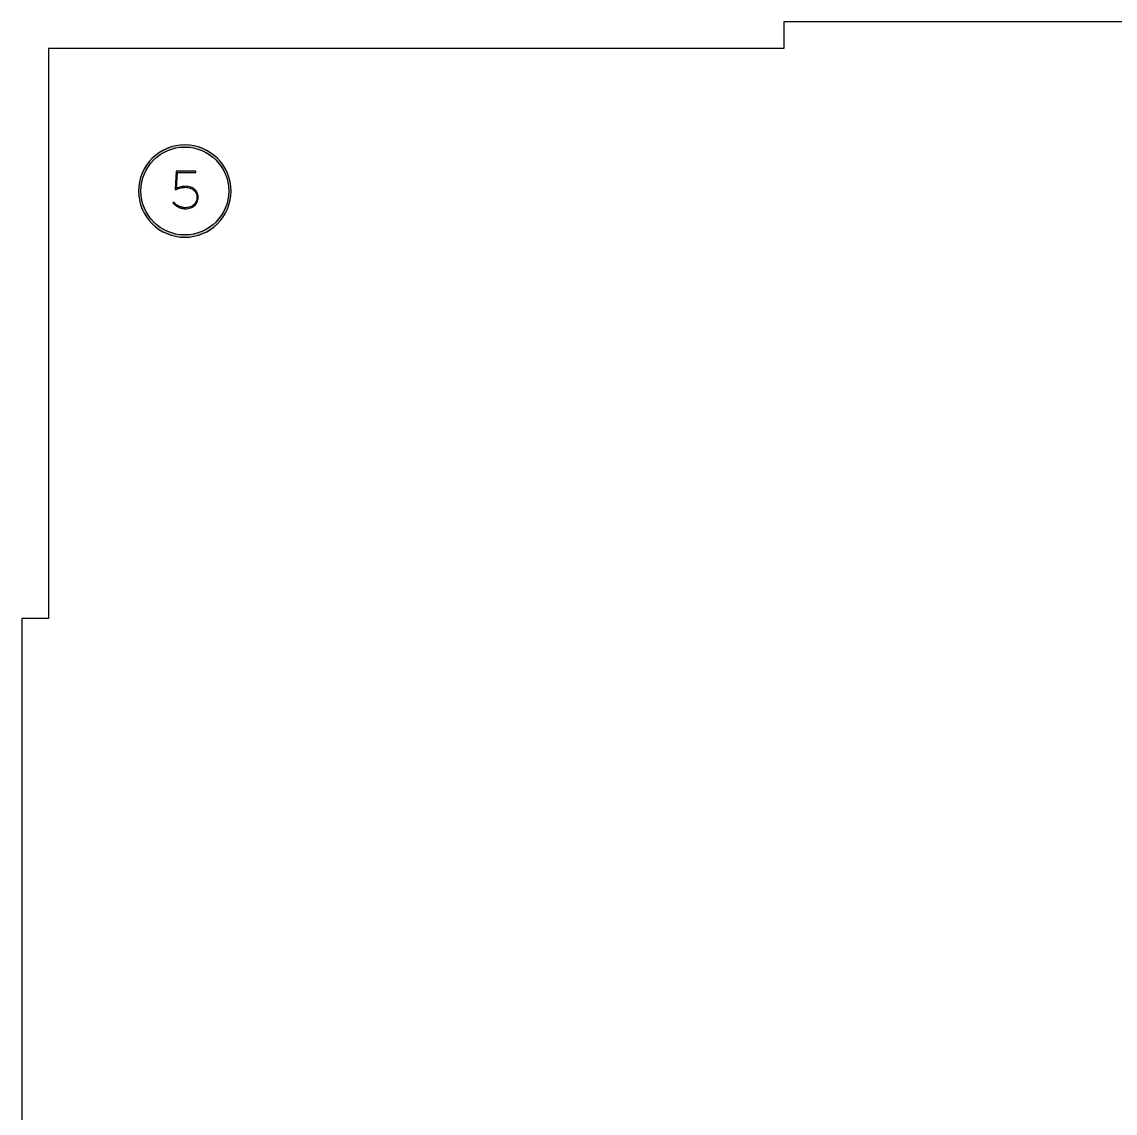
# Model space of a CAD drawing. Extents: x 23 to 691, y -846 to -23.
# Drawn here: x 361 to 526, y -527.3 to -362.5 of the extents above; entities that cross this region are included whole.
import ezdxf

# ---------------------------------------------------------------- set-up
doc = ezdxf.new("R2010")
doc.units = 0
doc.header["$MEASUREMENT"] = 0
doc.layers.add('CUT', color=7, linetype='CONTINUOUS')
doc.layers.add('PART_NUMBER', color=7, linetype='CONTINUOUS')

# ---------------------------------------------------------------- blocks, each defined once
blk = doc.blocks.new('BLOCK_138')
at = {"layer": 'PART_NUMBER'}
h = blk.add_hatch(color=7, dxfattribs=at)
h.dxf.hatch_style = 2
edge = h.paths.add_edge_path()
edge.add_spline(control_points=[(385.66, -390.74), (385.47, -390.74), (385.28, -390.71), (385.1, -390.66), (384.91, -390.62), (384.74, -390.55), (384.57, -390.47), (384.41, -390.39), (384.25, -390.3), (384.12, -390.19), (383.98, -390.08), (383.86, -389.97), (383.76, -389.85), (383.76, -389.85), (383.89, -389.73), (383.89, -389.73), (383.99, -389.84), (384.1, -389.95), (384.23, -390.06), (384.36, -390.16), (384.5, -390.25), (384.65, -390.33), (384.8, -390.4), (384.96, -390.46), (385.13, -390.51), (385.3, -390.55), (385.48, -390.58), (385.66, -390.58), (385.92, -390.58), (386.15, -390.54), (386.36, -390.46), (386.57, -390.38), (386.76, -390.28), (386.91, -390.14), (387.06, -390), (387.18, -389.83), (387.27, -389.64), (387.35, -389.45), (387.39, -389.24), (387.39, -389.01), (387.39, -389.01), (387.39, -388.99), (387.39, -388.99), (387.39, -388.77), (387.35, -388.56), (387.26, -388.38), (387.18, -388.2), (387.06, -388.04), (386.9, -387.91), (386.75, -387.78), (386.57, -387.68), (386.36, -387.61), (386.16, -387.54), (385.93, -387.5), (385.7, -387.5), (385.47, -387.5), (385.24, -387.53), (384.99, -387.58), (384.75, -387.64), (384.49, -387.73), (384.22, -387.88), (384.22, -387.88), (384.12, -387.82), (384.12, -387.82), (384.12, -387.82), (384.28, -385.08), (384.28, -385.08), (384.28, -385.08), (387.24, -385.08), (387.24, -385.08), (387.24, -385.08), (387.24, -385.24), (387.24, -385.24), (387.24, -385.24), (384.44, -385.24), (384.44, -385.24), (384.44, -385.24), (384.3, -387.66), (384.3, -387.66), (384.52, -387.55), (384.75, -387.47), (384.98, -387.42), (385.21, -387.37), (385.46, -387.35), (385.71, -387.35), (385.98, -387.35), (386.22, -387.39), (386.45, -387.47), (386.67, -387.54), (386.87, -387.66), (387.03, -387.8), (387.2, -387.94), (387.33, -388.11), (387.43, -388.31), (387.52, -388.52), (387.57, -388.74), (387.57, -388.98), (387.57, -388.98), (387.57, -389), (387.57, -389), (387.57, -389.25), (387.52, -389.48), (387.43, -389.7), (387.34, -389.91), (387.21, -390.09), (387.04, -390.25), (386.87, -390.4), (386.67, -390.52), (386.43, -390.61), (386.19, -390.69), (385.94, -390.74), (385.66, -390.74)], knot_values=[0, 0, 0, 0, 1, 1, 1, 2, 2, 2, 3, 3, 3, 4, 4, 4, 5, 5, 5, 6, 6, 6, 7, 7, 7, 8, 8, 8, 9, 9, 9, 10, 10, 10, 11, 11, 11, 12, 12, 12, 13, 13, 13, 14, 14, 14, 15, 15, 15, 16, 16, 16, 17, 17, 17, 18, 18, 18, 19, 19, 19, 20, 20, 20, 21, 21, 21, 22, 22, 22, 23, 23, 23, 24, 24, 24, 25, 25, 25, 26, 26, 26, 27, 27, 27, 28, 28, 28, 29, 29, 29, 30, 30, 30, 31, 31, 31, 32, 32, 32, 33, 33, 33, 34, 34, 34, 35, 35, 35, 36, 36, 36, 37, 37, 37, 37], degree=3, periodic=1)
blk.add_open_spline([(385.66, -390.74), (385.47, -390.74), (385.28, -390.71), (385.1, -390.66), (384.91, -390.62), (384.74, -390.55), (384.57, -390.47), (384.41, -390.39), (384.25, -390.3), (384.12, -390.19), (383.98, -390.08), (383.86, -389.97), (383.76, -389.85), (383.76, -389.85), (383.89, -389.73), (383.89, -389.73), (383.99, -389.84), (384.1, -389.95), (384.23, -390.06), (384.36, -390.16), (384.5, -390.25), (384.65, -390.33), (384.8, -390.4), (384.96, -390.46), (385.13, -390.51), (385.3, -390.55), (385.48, -390.58), (385.66, -390.58), (385.92, -390.58), (386.15, -390.54), (386.36, -390.46), (386.57, -390.38), (386.76, -390.28), (386.91, -390.14), (387.06, -390), (387.18, -389.83), (387.27, -389.64), (387.35, -389.45), (387.39, -389.24), (387.39, -389.01), (387.39, -389.01), (387.39, -388.99), (387.39, -388.99), (387.39, -388.77), (387.35, -388.56), (387.26, -388.38), (387.18, -388.2), (387.06, -388.04), (386.9, -387.91), (386.75, -387.78), (386.57, -387.68), (386.36, -387.61), (386.16, -387.54), (385.93, -387.5), (385.7, -387.5), (385.47, -387.5), (385.24, -387.53), (384.99, -387.58), (384.75, -387.64), (384.49, -387.73), (384.22, -387.88), (384.22, -387.88), (384.12, -387.82), (384.12, -387.82), (384.12, -387.82), (384.28, -385.08), (384.28, -385.08), (384.28, -385.08), (387.24, -385.08), (387.24, -385.08), (387.24, -385.08), (387.24, -385.24), (387.24, -385.24), (387.24, -385.24), (384.44, -385.24), (384.44, -385.24), (384.44, -385.24), (384.3, -387.66), (384.3, -387.66), (384.52, -387.55), (384.75, -387.47), (384.98, -387.42), (385.21, -387.37), (385.46, -387.35), (385.71, -387.35), (385.98, -387.35), (386.22, -387.39), (386.45, -387.47), (386.67, -387.54), (386.87, -387.66), (387.03, -387.8), (387.2, -387.94), (387.33, -388.11), (387.43, -388.31), (387.52, -388.52), (387.57, -388.74), (387.57, -388.98), (387.57, -388.98), (387.57, -389), (387.57, -389), (387.57, -389.25), (387.52, -389.48), (387.43, -389.7), (387.34, -389.91), (387.21, -390.09), (387.04, -390.25), (386.87, -390.4), (386.67, -390.52), (386.43, -390.61), (386.19, -390.69), (385.94, -390.74), (385.66, -390.74)], degree=3, knots=[0, 0, 0, 0, 1, 1, 1, 2, 2, 2, 3, 3, 3, 4, 4, 4, 5, 5, 5, 6, 6, 6, 7, 7, 7, 8, 8, 8, 9, 9, 9, 10, 10, 10, 11, 11, 11, 12, 12, 12, 13, 13, 13, 14, 14, 14, 15, 15, 15, 16, 16, 16, 17, 17, 17, 18, 18, 18, 19, 19, 19, 20, 20, 20, 21, 21, 21, 22, 22, 22, 23, 23, 23, 24, 24, 24, 25, 25, 25, 26, 26, 26, 27, 27, 27, 28, 28, 28, 29, 29, 29, 30, 30, 30, 31, 31, 31, 32, 32, 32, 33, 33, 33, 34, 34, 34, 35, 35, 35, 36, 36, 36, 37, 37, 37, 37], dxfattribs=at)
blk = doc.blocks.new('BLOCK_139')
at = {"layer": 'PART_NUMBER'}
h = blk.add_hatch(color=253, dxfattribs=at)
h.dxf.hatch_style = 2
edge = h.paths.add_edge_path()
edge.add_spline(control_points=[(385.56, -395.04), (381.72, -395.04), (378.58, -391.91), (378.58, -388.06), (378.58, -384.21), (381.72, -381.08), (385.56, -381.08), (389.41, -381.08), (392.54, -384.21), (392.54, -388.06), (392.54, -391.91), (389.41, -395.04), (385.56, -395.04)], knot_values=[0, 0, 0, 0, 1, 1, 1, 2, 2, 2, 3, 3, 3, 4, 4, 4, 4], degree=3, periodic=1)
edge = h.paths.add_edge_path()
edge.add_spline(control_points=[(385.56, -381.43), (381.91, -381.43), (378.94, -384.41), (378.94, -388.06), (378.94, -391.71), (381.91, -394.69), (385.56, -394.69), (389.22, -394.69), (392.19, -391.71), (392.19, -388.06), (392.19, -384.41), (389.22, -381.43), (385.56, -381.43)], knot_values=[0, 0, 0, 0, 1, 1, 1, 2, 2, 2, 3, 3, 3, 4, 4, 4, 4], degree=3, periodic=1)
for points in [[(385.56, -395.04), (381.72, -395.04), (378.58, -391.91), (378.58, -388.06), (378.58, -384.21), (381.72, -381.08), (385.56, -381.08), (389.41, -381.08), (392.54, -384.21), (392.54, -388.06), (392.54, -391.91), (389.41, -395.04), (385.56, -395.04)], [(385.56, -381.43), (381.91, -381.43), (378.94, -384.41), (378.94, -388.06), (378.94, -391.71), (381.91, -394.69), (385.56, -394.69), (389.22, -394.69), (392.19, -391.71), (392.19, -388.06), (392.19, -384.41), (389.22, -381.43), (385.56, -381.43)]]:
    blk.add_open_spline(points, degree=3, knots=[0, 0, 0, 0, 1, 1, 1, 2, 2, 2, 3, 3, 3, 4, 4, 4, 4], dxfattribs=at)
blk = doc.blocks.new('BLOCK_137')
at = {"layer": 'PART_NUMBER'}
for name in ['BLOCK_139', 'BLOCK_138']:
    blk.add_blockref(name, (0, 0), dxfattribs=at)

msp = doc.modelspace()

# ---------------------------------------------------------------- linework, layer by layer
at = {"layer": 'CUT', "color": 5}
msp.add_lwpolyline([(687.09, -452.58), (687.09, -366.53), (576.03, -366.53), (576.03, -362.53), (476.03, -362.53), (476.03, -366.53), (364.96, -366.53), (364.96, -452.58), (360.96, -452.58), (360.96, -552.58), (364.96, -552.58), (364.96, -638.63), (476.03, -638.63), (476.03, -642.63), (576.03, -642.63), (576.03, -638.63), (687.09, -638.63), (687.09, -552.58), (691.09, -552.58), (691.09, -452.58), (687.09, -452.58)], dxfattribs=at)

# ---------------------------------------------------------------- block references
at = {"layer": 'PART_NUMBER'}
msp.add_blockref('BLOCK_137', (0, 0), dxfattribs=at)

doc.saveas('drawing.dxf')
